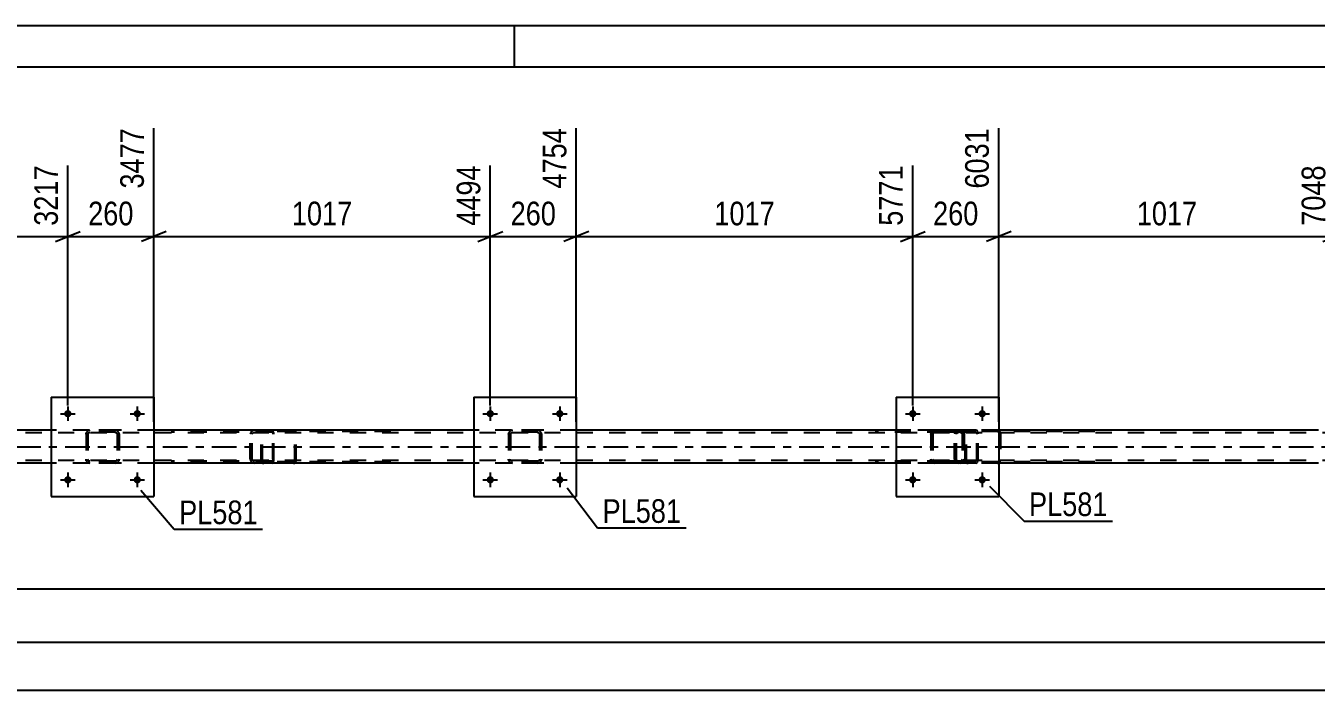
# Model space of a CAD drawing. Header units: millimetres. Extents: x 0 to 841, y 0 to 594.
# Drawn here: x 151.9 to 308, y 513.6 to 594 of the extents above; entities that cross this region are included whole.
import ezdxf

# ---------------------------------------------------------------- set-up
doc = ezdxf.new("R2010")
doc.units = ezdxf.units.MM
doc.linetypes.add('DXK_LINE_DOT2', pattern=[3.9198, 1.9599, -1.9599])
doc.linetypes.add('DXK_LINE_DOT3', pattern=[5.9187, 2.979, -0.9799, 0.9799, -0.9799])
doc.styles.add('Arial Narrow', font='ARIALN.TTF', dxfattribs={"height": 0.2})

# ---------------------------------------------------------------- blocks, each defined once
blk = doc.blocks.new('Unknown-103641004-1133')
at = {"color": 5, "linetype": 'Continuous'}
for p, q in [((841, 594), (0, 594)), ((211, 589), (211, 594)), ((836, 589), (5, 589))]:
    blk.add_line(p, q, dxfattribs=at)
blk = doc.blocks.new('Bolt-103641004-5412 - 5352')
at = {"linetype": 'Continuous'}
for points in [[(157.45, 547.05, -1), (156.57, 547.05, -1)], [(165.85, 547.05, -1), (164.97, 547.05, -1)]]:
    blk.add_hatch(color=1, dxfattribs=at).paths.add_polyline_path(points)
at = {"color": 1, "linetype": 'Continuous'}
for p, q in [((157.01, 547.93), (157.01, 546.17)), ((165.41, 547.93), (165.41, 546.17)), ((156.13, 547.05), (157.89, 547.05)), ((164.53, 547.05), (166.29, 547.05))]:
    blk.add_line(p, q, dxfattribs=at)
blk = doc.blocks.new('Bolt-103641004-5413 - 5352')
at = {"linetype": 'Continuous'}
for points in [[(157.45, 539.05, -1), (156.57, 539.05, -1)], [(165.85, 539.05, -1), (164.97, 539.05, -1)]]:
    blk.add_hatch(color=1, dxfattribs=at).paths.add_polyline_path(points)
at = {"color": 1, "linetype": 'Continuous'}
for p, q in [((157.01, 539.93), (157.01, 538.17)), ((165.41, 539.93), (165.41, 538.17)), ((156.13, 539.05), (157.89, 539.05)), ((164.53, 539.05), (166.29, 539.05))]:
    blk.add_line(p, q, dxfattribs=at)
blk = doc.blocks.new('Bolt-103641004-5414 - 5352')
at = {"linetype": 'Continuous'}
for points in [[(208.53, 547.05, -1), (207.65, 547.05, -1)], [(216.93, 547.05, -1), (216.05, 547.05, -1)]]:
    blk.add_hatch(color=1, dxfattribs=at).paths.add_polyline_path(points)
at = {"color": 1, "linetype": 'Continuous'}
for p, q in [((208.09, 547.93), (208.09, 546.17)), ((216.49, 547.93), (216.49, 546.17)), ((207.21, 547.05), (208.97, 547.05)), ((215.61, 547.05), (217.37, 547.05))]:
    blk.add_line(p, q, dxfattribs=at)
blk = doc.blocks.new('Bolt-103641004-5415 - 5352')
at = {"linetype": 'Continuous'}
for points in [[(208.53, 539.05, -1), (207.65, 539.05, -1)], [(216.93, 539.05, -1), (216.05, 539.05, -1)]]:
    blk.add_hatch(color=1, dxfattribs=at).paths.add_polyline_path(points)
at = {"color": 1, "linetype": 'Continuous'}
for p, q in [((208.09, 539.93), (208.09, 538.17)), ((216.49, 539.93), (216.49, 538.17)), ((207.21, 539.05), (208.97, 539.05)), ((215.61, 539.05), (217.37, 539.05))]:
    blk.add_line(p, q, dxfattribs=at)
blk = doc.blocks.new('Bolt-103641004-5416 - 5352')
at = {"linetype": 'Continuous'}
for points in [[(259.61, 547.05, -1), (258.73, 547.05, -1)], [(268.01, 547.05, -1), (267.13, 547.05, -1)]]:
    blk.add_hatch(color=1, dxfattribs=at).paths.add_polyline_path(points)
at = {"color": 1, "linetype": 'Continuous'}
for p, q in [((259.17, 547.93), (259.17, 546.17)), ((267.57, 547.93), (267.57, 546.17)), ((258.29, 547.05), (260.05, 547.05)), ((266.69, 547.05), (268.45, 547.05))]:
    blk.add_line(p, q, dxfattribs=at)
blk = doc.blocks.new('Bolt-103641004-5417 - 5352')
at = {"linetype": 'Continuous'}
for points in [[(259.61, 539.05, -1), (258.73, 539.05, -1)], [(268.01, 539.05, -1), (267.13, 539.05, -1)]]:
    blk.add_hatch(color=1, dxfattribs=at).paths.add_polyline_path(points)
at = {"color": 1, "linetype": 'Continuous'}
for p, q in [((259.17, 539.93), (259.17, 538.17)), ((267.57, 539.93), (267.57, 538.17)), ((258.29, 539.05), (260.05, 539.05)), ((266.69, 539.05), (268.45, 539.05))]:
    blk.add_line(p, q, dxfattribs=at)
blk = doc.blocks.new('Part-103641004-5452 - 5352')
at = {"color": 2, "linetype": 'Continuous'}
for p, q in [((155.01, 549.05), (155.01, 537.05)), ((155.01, 549.05), (167.41, 549.05)), ((167.41, 549.05), (167.41, 537.05)), ((155.01, 537.05), (167.41, 537.05))]:
    blk.add_line(p, q, dxfattribs=at)
blk = doc.blocks.new('Part-103641004-5453 - 5352')
at = {"color": 7, "linetype": 'DXK_LINE_DOT2'}
for p, q in [((159.21, 544.57), (159.25, 544.75)), ((159.25, 544.75), (159.21, 544.57)), ((159.21, 544.57), (159.21, 541.53)), ((159.45, 544.57), (159.47, 544.66)), ((159.45, 544.57), (159.45, 541.53)), ((159.47, 544.66), (159.52, 544.74)), ((159.51, 545.01), (159.69, 545.05)), ((159.69, 545.05), (159.51, 545.01)), ((159.52, 544.74), (159.6, 544.79)), ((159.6, 544.79), (159.69, 544.81)), ((162.73, 545.05), (159.69, 545.05)), ((162.73, 544.81), (159.69, 544.81)), ((162.73, 545.05), (162.92, 545.01)), ((162.92, 545.01), (162.73, 545.05)), ((162.73, 544.81), (162.82, 544.79)), ((162.82, 544.79), (162.9, 544.74)), ((162.9, 544.74), (162.95, 544.66)), ((162.95, 544.66), (162.97, 544.57)), ((162.97, 544.57), (162.97, 541.53)), ((163.18, 544.75), (163.21, 544.57)), ((163.21, 544.57), (163.18, 544.75)), ((163.21, 544.57), (163.21, 541.53)), ((159.25, 541.35), (159.21, 541.53)), ((159.21, 541.53), (159.25, 541.35)), ((159.47, 541.44), (159.45, 541.53)), ((159.52, 541.36), (159.47, 541.44)), ((162.95, 541.44), (162.9, 541.36)), ((162.97, 541.53), (162.95, 541.44)), ((163.21, 541.53), (163.18, 541.35)), ((163.18, 541.35), (163.21, 541.53)), ((159.69, 541.05), (159.51, 541.09)), ((159.51, 541.09), (159.69, 541.05)), ((159.6, 541.31), (159.52, 541.36)), ((159.69, 541.29), (159.6, 541.31)), ((162.73, 541.29), (159.69, 541.29)), ((162.73, 541.05), (159.69, 541.05)), ((162.82, 541.31), (162.73, 541.29)), ((162.92, 541.09), (162.73, 541.05)), ((162.73, 541.05), (162.92, 541.09)), ((162.9, 541.36), (162.82, 541.31))]:
    blk.add_line(p, q, dxfattribs=at)
at = {"color": 7, "linetype": 'DXK_LINE_DOT3'}
blk.add_line((161.21, 543.05), (161.21, 543.05), dxfattribs=at)
at = {"color": 7, "linetype": 'DXK_LINE_DOT2'}
for centre, start, end in [((159.69, 544.57), 112.5, 157.5), ((159.69, 544.57), 112.5, 157.5), ((162.73, 544.57), 22.5, 67.5), ((162.73, 544.57), 22.5, 67.5), ((159.69, 541.53), 202.5, 247.5), ((159.69, 541.53), 202.5, 247.5), ((162.73, 541.53), 292.5, 337.5), ((162.73, 541.53), 292.5, 337.5)]:
    blk.add_arc(centre, 0.48, start, end, dxfattribs=at)
blk = doc.blocks.new('Part-103641004-5458 - 5352')
at = {"color": 2, "linetype": 'Continuous'}
for p, q in [((206.09, 549.05), (206.09, 537.05)), ((206.09, 549.05), (218.49, 549.05)), ((218.49, 549.05), (218.49, 537.05)), ((206.09, 537.05), (218.49, 537.05))]:
    blk.add_line(p, q, dxfattribs=at)
blk = doc.blocks.new('Part-103641004-5459 - 5352')
at = {"color": 7, "linetype": 'DXK_LINE_DOT2'}
for p, q in [((210.29, 544.57), (210.33, 544.75)), ((210.33, 544.75), (210.29, 544.57)), ((210.29, 544.57), (210.29, 541.53)), ((210.53, 544.57), (210.55, 544.66)), ((210.53, 544.57), (210.53, 541.53)), ((210.55, 544.66), (210.6, 544.74)), ((210.59, 545.01), (210.77, 545.05)), ((210.77, 545.05), (210.59, 545.01)), ((210.6, 544.74), (210.68, 544.79)), ((210.68, 544.79), (210.77, 544.81)), ((213.81, 545.05), (210.77, 545.05)), ((213.81, 544.81), (210.77, 544.81)), ((213.81, 545.05), (214, 545.01)), ((214, 545.01), (213.81, 545.05)), ((213.81, 544.81), (213.9, 544.79)), ((213.9, 544.79), (213.98, 544.74)), ((213.98, 544.74), (214.03, 544.66)), ((214.03, 544.66), (214.05, 544.57)), ((214.05, 544.57), (214.05, 541.53)), ((214.26, 544.75), (214.29, 544.57)), ((214.29, 544.57), (214.26, 544.75)), ((214.29, 544.57), (214.29, 541.53)), ((210.33, 541.35), (210.29, 541.53)), ((210.29, 541.53), (210.33, 541.35)), ((210.55, 541.44), (210.53, 541.53)), ((210.6, 541.36), (210.55, 541.44)), ((214.03, 541.44), (213.98, 541.36)), ((214.05, 541.53), (214.03, 541.44)), ((214.29, 541.53), (214.26, 541.35)), ((214.26, 541.35), (214.29, 541.53)), ((210.77, 541.05), (210.59, 541.09)), ((210.59, 541.09), (210.77, 541.05)), ((210.68, 541.31), (210.6, 541.36)), ((210.77, 541.29), (210.68, 541.31)), ((213.81, 541.29), (210.77, 541.29)), ((213.81, 541.05), (210.77, 541.05)), ((213.9, 541.31), (213.81, 541.29)), ((214, 541.09), (213.81, 541.05)), ((213.81, 541.05), (214, 541.09)), ((213.98, 541.36), (213.9, 541.31))]:
    blk.add_line(p, q, dxfattribs=at)
at = {"color": 7, "linetype": 'DXK_LINE_DOT3'}
blk.add_line((212.29, 543.05), (212.29, 543.05), dxfattribs=at)
at = {"color": 7, "linetype": 'DXK_LINE_DOT2'}
for centre, start, end in [((210.77, 544.57), 112.5, 157.5), ((210.77, 544.57), 112.5, 157.5), ((213.81, 544.57), 22.5, 67.5), ((213.81, 544.57), 22.5, 67.5), ((210.77, 541.53), 202.5, 247.5), ((210.77, 541.53), 202.5, 247.5), ((213.81, 541.53), 292.5, 337.5), ((213.81, 541.53), 292.5, 337.5)]:
    blk.add_arc(centre, 0.48, start, end, dxfattribs=at)
blk = doc.blocks.new('Part-103641004-5464 - 5352')
at = {"color": 2, "linetype": 'Continuous'}
for p, q in [((257.17, 549.05), (257.17, 537.05)), ((257.17, 549.05), (269.57, 549.05)), ((269.57, 549.05), (269.57, 537.05)), ((257.17, 537.05), (269.57, 537.05))]:
    blk.add_line(p, q, dxfattribs=at)
blk = doc.blocks.new('Part-103641004-5465 - 5352')
at = {"color": 7, "linetype": 'DXK_LINE_DOT2'}
for p, q in [((261.37, 544.57), (261.41, 544.75)), ((261.41, 544.75), (261.37, 544.57)), ((261.37, 544.57), (261.37, 541.53)), ((261.61, 544.57), (261.63, 544.66)), ((261.61, 544.57), (261.61, 541.53)), ((261.63, 544.66), (261.68, 544.74)), ((261.67, 545.01), (261.85, 545.05)), ((261.85, 545.05), (261.67, 545.01)), ((261.68, 544.74), (261.76, 544.79)), ((261.76, 544.79), (261.85, 544.81)), ((264.89, 545.05), (261.85, 545.05)), ((264.89, 544.81), (261.85, 544.81)), ((264.89, 545.05), (265.08, 545.01)), ((265.08, 545.01), (264.89, 545.05)), ((264.89, 544.81), (264.98, 544.79)), ((264.98, 544.79), (265.06, 544.74)), ((265.06, 544.74), (265.11, 544.66)), ((265.11, 544.66), (265.13, 544.57)), ((265.13, 544.57), (265.13, 541.53)), ((265.34, 544.75), (265.37, 544.57)), ((265.37, 544.57), (265.34, 544.75)), ((265.37, 544.57), (265.37, 541.53)), ((261.41, 541.35), (261.37, 541.53)), ((261.37, 541.53), (261.41, 541.35)), ((261.63, 541.44), (261.61, 541.53)), ((261.68, 541.36), (261.63, 541.44)), ((265.11, 541.44), (265.06, 541.36)), ((265.13, 541.53), (265.11, 541.44)), ((265.37, 541.53), (265.34, 541.35)), ((265.34, 541.35), (265.37, 541.53)), ((261.85, 541.05), (261.67, 541.09)), ((261.67, 541.09), (261.85, 541.05)), ((261.76, 541.31), (261.68, 541.36)), ((261.85, 541.29), (261.76, 541.31)), ((264.89, 541.29), (261.85, 541.29)), ((264.89, 541.05), (261.85, 541.05)), ((264.98, 541.31), (264.89, 541.29)), ((265.08, 541.09), (264.89, 541.05)), ((264.89, 541.05), (265.08, 541.09)), ((265.06, 541.36), (264.98, 541.31))]:
    blk.add_line(p, q, dxfattribs=at)
at = {"color": 7, "linetype": 'DXK_LINE_DOT3'}
blk.add_line((263.37, 543.05), (263.37, 543.05), dxfattribs=at)
at = {"color": 7, "linetype": 'DXK_LINE_DOT2'}
for centre, start, end in [((261.85, 544.57), 112.5, 157.5), ((261.85, 544.57), 112.5, 157.5), ((264.89, 544.57), 22.5, 67.5), ((264.89, 544.57), 22.5, 67.5), ((261.85, 541.53), 202.5, 247.5), ((261.85, 541.53), 202.5, 247.5), ((264.89, 541.53), 292.5, 337.5), ((264.89, 541.53), 292.5, 337.5)]:
    blk.add_arc(centre, 0.48, start, end, dxfattribs=at)
blk = doc.blocks.new('Part-103641004-5541 - 5352')
at = {"color": 7, "linetype": 'DXK_LINE_DOT2'}
for p, q in [((181.66, 545.05), (169.5, 545.05)), ((181.66, 544.81), (169.5, 544.81)), ((179.08, 544.66), (179.07, 544.57)), ((179.07, 541.53), (179.07, 544.57)), ((179.1, 544.75), (179.08, 544.66)), ((179.32, 544.57), (179.34, 544.66)), ((179.32, 541.53), (179.32, 544.57)), ((179.34, 544.66), (179.39, 544.74)), ((179.57, 545.05), (179.38, 545.01)), ((179.39, 544.74), (179.47, 544.79)), ((179.47, 544.79), (179.57, 544.81)), ((180.38, 544.81), (180.38, 545.05)), ((181.76, 545.01), (181.66, 545.05)), ((181.66, 544.81), (181.71, 544.79)), ((181.71, 544.79), (181.76, 544.74)), ((181.85, 544.91), (181.76, 545.01)), ((181.76, 544.74), (181.79, 544.66)), ((181.79, 544.66), (181.8, 544.57)), ((181.8, 541.53), (181.8, 544.57)), ((181.91, 544.75), (181.85, 544.91)), ((181.93, 544.57), (181.91, 544.75)), ((181.93, 541.53), (181.93, 544.57)), ((179.07, 541.53), (179.08, 541.45)), ((179.08, 541.45), (179.1, 541.35)), ((179.34, 541.44), (179.32, 541.53)), ((179.39, 541.36), (179.34, 541.44)), ((181.79, 541.44), (181.76, 541.36)), ((181.8, 541.53), (181.79, 541.44)), ((181.91, 541.35), (181.93, 541.53)), ((181.66, 541.29), (169.5, 541.29)), ((181.66, 541.05), (169.5, 541.05)), ((179.38, 541.09), (179.57, 541.05)), ((179.47, 541.31), (179.39, 541.36)), ((179.57, 541.29), (179.47, 541.31)), ((180.38, 541.05), (180.38, 541.29)), ((181.71, 541.31), (181.66, 541.29)), ((181.66, 541.05), (181.76, 541.09)), ((181.76, 541.36), (181.71, 541.31)), ((181.76, 541.09), (181.85, 541.19)), ((181.85, 541.19), (181.86, 541.22)), ((181.86, 541.22), (181.91, 541.35))]:
    blk.add_line(p, q, dxfattribs=at)
for centre, start, end in [((179.55, 544.56), 111.1941, 156.1506), ((179.55, 541.55), 203.8494, 248.8059)]:
    blk.add_arc(centre, 0.492, start, end, dxfattribs=at)
blk = doc.blocks.new('Part-103641004-5542 - 5352')
at = {"color": 7, "linetype": 'DXK_LINE_DOT2'}
for p, q in [((266.79, 545.05), (254.64, 545.05)), ((266.79, 544.81), (254.64, 544.81)), ((264.24, 544.75), (264.2, 544.57)), ((264.2, 541.53), (264.2, 544.57)), ((264.45, 544.57), (264.47, 544.66)), ((264.45, 541.53), (264.45, 544.57)), ((264.47, 544.66), (264.53, 544.74)), ((264.7, 545.05), (264.51, 545.01)), ((264.53, 544.74), (264.61, 544.79)), ((264.61, 544.79), (264.7, 544.81)), ((265.52, 544.81), (265.52, 545.05)), ((266.9, 545.01), (266.79, 545.05)), ((266.79, 544.81), (266.85, 544.79)), ((266.85, 544.79), (266.89, 544.74)), ((266.89, 544.74), (266.92, 544.66)), ((266.99, 544.91), (266.9, 545.01)), ((266.92, 544.66), (266.93, 544.57)), ((266.93, 541.53), (266.93, 544.57)), ((267.05, 544.75), (266.99, 544.91)), ((267.07, 544.57), (267.05, 544.75)), ((267.07, 541.53), (267.07, 544.57)), ((264.2, 541.53), (264.24, 541.35)), ((264.47, 541.44), (264.45, 541.53)), ((264.53, 541.36), (264.47, 541.44)), ((266.92, 541.44), (266.89, 541.36)), ((266.93, 541.53), (266.92, 541.44)), ((267.05, 541.35), (267.07, 541.53)), ((266.79, 541.29), (254.64, 541.29)), ((266.79, 541.05), (254.64, 541.05)), ((264.51, 541.09), (264.7, 541.05)), ((264.61, 541.31), (264.53, 541.36)), ((264.7, 541.29), (264.61, 541.31)), ((265.52, 541.05), (265.52, 541.29)), ((266.85, 541.31), (266.79, 541.29)), ((266.79, 541.05), (266.9, 541.09)), ((266.89, 541.36), (266.85, 541.31)), ((266.9, 541.09), (266.99, 541.19)), ((266.99, 541.19), (267.05, 541.35))]:
    blk.add_line(p, q, dxfattribs=at)
for centre, start, end in [((264.69, 544.56), 111.1941, 156.1506), ((264.69, 541.55), 203.8494, 248.8059)]:
    blk.add_arc(centre, 0.492, start, end, dxfattribs=at)
blk = doc.blocks.new('Part-103641004-5543 - 5352')
at = {"color": 7, "linetype": 'DXK_LINE_DOT2'}
for p, q in [((265.54, 544.85), (265.52, 544.73)), ((265.52, 541.37), (265.52, 544.73)), ((265.69, 544.73), (265.7, 544.79)), ((265.69, 541.37), (265.69, 544.73)), ((265.7, 544.79), (265.74, 544.84)), ((265.86, 545.05), (265.73, 545.03)), ((265.74, 544.84), (265.79, 544.88)), ((265.79, 544.88), (265.86, 544.89)), ((281.19, 545.05), (265.86, 545.05)), ((281.19, 544.89), (265.86, 544.89)), ((269.57, 545.03), (269.43, 545.05)), ((269.43, 544.89), (269.5, 544.88)), ((269.5, 544.88), (269.56, 544.84)), ((269.56, 544.84), (269.59, 544.79)), ((269.59, 544.79), (269.61, 544.73)), ((269.61, 544.73), (269.61, 541.37)), ((269.78, 544.73), (269.75, 544.85)), ((269.78, 544.73), (269.78, 541.37)), ((265.52, 541.37), (265.54, 541.25)), ((265.7, 541.31), (265.69, 541.37)), ((265.74, 541.26), (265.7, 541.31)), ((265.73, 541.07), (265.86, 541.05)), ((265.79, 541.22), (265.74, 541.26)), ((265.86, 541.21), (265.79, 541.22)), ((281.19, 541.21), (265.86, 541.21)), ((281.19, 541.05), (265.86, 541.05)), ((269.5, 541.22), (269.43, 541.21)), ((269.43, 541.05), (269.57, 541.07)), ((269.56, 541.26), (269.5, 541.22)), ((269.59, 541.31), (269.56, 541.26)), ((269.61, 541.37), (269.59, 541.31)), ((269.75, 541.25), (269.78, 541.37))]:
    blk.add_line(p, q, dxfattribs=at)
for centre, start, end in [((265.85, 544.72), 110.7583, 155.68), ((269.45, 544.72), 24.32, 69.2417), ((265.85, 541.38), 204.32, 249.2417), ((269.45, 541.38), 290.7583, 335.68)]:
    blk.add_arc(centre, 0.331, start, end, dxfattribs=at)
blk = doc.blocks.new('Part-103641004-5554 - 5352')
at = {"color": 7, "linetype": 'DXK_LINE_DOT2'}
for p, q in [((180.41, 544.85), (180.38, 544.73)), ((180.38, 541.37), (180.38, 544.73)), ((180.55, 544.73), (180.57, 544.79)), ((180.55, 541.37), (180.55, 544.73)), ((180.57, 544.79), (180.6, 544.84)), ((180.73, 545.05), (180.59, 545.03)), ((180.6, 544.84), (180.66, 544.88)), ((180.66, 544.88), (180.73, 544.89)), ((196.05, 545.05), (180.73, 545.05)), ((196.05, 544.89), (180.73, 544.89)), ((184.43, 545.03), (184.3, 545.05)), ((184.3, 544.89), (184.37, 544.88)), ((184.37, 544.88), (184.39, 544.86)), ((184.39, 544.86), (184.42, 544.84)), ((184.42, 544.84), (184.46, 544.79)), ((184.46, 544.79), (184.47, 544.73)), ((184.47, 541.37), (184.47, 544.73)), ((184.64, 544.73), (184.62, 544.85)), ((184.64, 541.37), (184.64, 544.73)), ((180.38, 541.37), (180.41, 541.25)), ((180.57, 541.31), (180.55, 541.37)), ((180.6, 541.26), (180.57, 541.31)), ((180.59, 541.07), (180.73, 541.05)), ((180.6, 541.26), (180.64, 541.24)), ((180.64, 541.24), (180.66, 541.22)), ((180.66, 541.22), (180.73, 541.21)), ((196.05, 541.21), (180.73, 541.21)), ((196.05, 541.05), (180.73, 541.05)), ((184.37, 541.22), (184.3, 541.21)), ((184.3, 541.05), (184.43, 541.07)), ((184.42, 541.26), (184.37, 541.22)), ((184.46, 541.31), (184.42, 541.26)), ((184.47, 541.37), (184.46, 541.31)), ((184.62, 541.25), (184.64, 541.37))]:
    blk.add_line(p, q, dxfattribs=at)
for centre, start, end in [((180.71, 544.72), 110.7583, 155.68), ((184.31, 544.72), 24.32, 69.2417), ((180.71, 541.38), 204.32, 249.2417), ((184.31, 541.38), 290.7583, 335.68)]:
    blk.add_arc(centre, 0.331, start, end, dxfattribs=at)
blk = doc.blocks.new('Part-103641004-5606 - 5352')
at = {"color": 7, "linetype": 'DXK_LINE_DOT2'}
for p, q in [((749.68, 544.73), (85.65, 544.73)), ((167.41, 545.05), (155.01, 545.05)), ((218.49, 545.05), (206.09, 545.05)), ((269.57, 545.05), (257.17, 545.05)), ((749.68, 541.37), (85.65, 541.37)), ((167.41, 541.05), (155.01, 541.05)), ((218.49, 541.05), (206.09, 541.05)), ((269.57, 541.05), (257.17, 541.05))]:
    blk.add_line(p, q, dxfattribs=at)
at = {"color": 2, "linetype": 'Continuous'}
for p, q in [((155.01, 545.05), (116.33, 545.05)), ((206.09, 545.05), (167.41, 545.05)), ((257.17, 545.05), (218.49, 545.05)), ((308.25, 545.05), (269.57, 545.05)), ((155.01, 541.05), (116.33, 541.05)), ((206.09, 541.05), (167.41, 541.05)), ((257.17, 541.05), (218.49, 541.05)), ((308.25, 541.05), (269.57, 541.05))]:
    blk.add_line(p, q, dxfattribs=at)
at = {"color": 7, "linetype": 'DXK_LINE_DOT3'}
blk.add_line((85.65, 543.05), (749.68, 543.05), dxfattribs=at)
blk = doc.blocks.new('StraightDimension-103641004-6003 - 5352')
at = {"color": 7, "linetype": 'Continuous'}
for p, q in [((269.57, 546.05), (269.57, 581.61)), ((259.17, 548.05), (259.17, 577.11)), ((257.67, 567.9), (260.67, 569.1)), ((259.17, 568.5), (269.57, 568.5)), ((271.07, 569.1), (268.07, 567.9))]:
    blk.add_line(p, q, dxfattribs=at)
at = {"color": 0}
blk.add_wipeout([(267.71, 569.25), (267.71, 573.45), (261.03, 573.45), (261.03, 569.25)], dxfattribs=at)
at = {"color": 3, "style": 'Arial Narrow'}
blk.add_text('260', height=2.863, dxfattribs=at).set_placement((261.63, 569.85))
at = {"color": 0, "linetype": 'Continuous'}
blk.add_wipeout([(268.97, 582.21), (264.77, 582.21), (264.77, 573.7), (268.97, 573.7)], dxfattribs=at)
at = {"color": 3, "linetype": 'Continuous', "style": 'Arial Narrow'}
blk.add_text('6031', height=2.863, rotation=90.0002, dxfattribs=at).set_placement((268.37, 574.3))
blk = doc.blocks.new('StraightDimension-103641004-5761 - 5352')
at = {"color": 7, "linetype": 'Continuous'}
blk.add_line((43.73, 525.86), (693.5, 525.86), dxfattribs=at)
blk = doc.blocks.new('StraightDimension-103641004-5795 - 5352')
at = {"color": 7, "linetype": 'Continuous'}
blk.add_line((43.09, 513.59), (749.68, 513.59), dxfattribs=at)
blk = doc.blocks.new('StraightDimension-103641004-5913 - 5352')
at = {"color": 7, "linetype": 'Continuous'}
for p, q in [((116.33, 546.05), (116.33, 581.61)), ((157.01, 548.05), (157.01, 577.11)), ((117.83, 569.1), (114.83, 567.9)), ((116.33, 568.5), (157.01, 568.5)), ((155.51, 567.9), (158.51, 569.1))]:
    blk.add_line(p, q, dxfattribs=at)
at = {"color": 0, "linetype": 'Continuous'}
blk.add_wipeout([(156.41, 577.71), (152.21, 577.71), (152.21, 569.2), (156.41, 569.2)], dxfattribs=at)
at = {"color": 0}
blk.add_wipeout([(140.93, 569.25), (140.93, 573.45), (132.42, 573.45), (132.42, 569.25)], dxfattribs=at)
at = {"color": 3, "linetype": 'Continuous', "style": 'Arial Narrow'}
blk.add_text('3217', height=2.863, rotation=90.0002, dxfattribs=at).set_placement((155.81, 569.8))
at = {"color": 3, "style": 'Arial Narrow'}
blk.add_text('1017', height=2.863, dxfattribs=at).set_placement((133.02, 569.85))
blk = doc.blocks.new('StraightDimension-103641004-5931 - 5352')
at = {"color": 7, "linetype": 'Continuous'}
for p, q in [((167.41, 546.05), (167.41, 581.61)), ((157.01, 548.05), (157.01, 577.11)), ((155.51, 567.9), (158.51, 569.1)), ((157.01, 568.5), (167.41, 568.5)), ((168.91, 569.1), (165.91, 567.9))]:
    blk.add_line(p, q, dxfattribs=at)
at = {"color": 0}
blk.add_wipeout([(165.55, 569.25), (165.55, 573.45), (158.87, 573.45), (158.87, 569.25)], dxfattribs=at)
at = {"color": 3, "style": 'Arial Narrow'}
blk.add_text('260', height=2.863, dxfattribs=at).set_placement((159.47, 569.85))
at = {"color": 0, "linetype": 'Continuous'}
blk.add_wipeout([(166.81, 582.21), (162.61, 582.21), (162.61, 573.7), (166.81, 573.7)], dxfattribs=at)
at = {"color": 3, "linetype": 'Continuous', "style": 'Arial Narrow'}
blk.add_text('3477', height=2.863, rotation=90.0002, dxfattribs=at).set_placement((166.21, 574.3))
blk = doc.blocks.new('StraightDimension-103641004-5949 - 5352')
at = {"color": 7, "linetype": 'Continuous'}
for p, q in [((167.41, 546.05), (167.41, 581.61)), ((208.09, 548.05), (208.09, 577.11)), ((168.91, 569.1), (165.91, 567.9)), ((167.41, 568.5), (208.09, 568.5)), ((206.59, 567.9), (209.59, 569.1))]:
    blk.add_line(p, q, dxfattribs=at)
at = {"color": 0, "linetype": 'Continuous'}
blk.add_wipeout([(207.49, 577.71), (203.29, 577.71), (203.29, 569.2), (207.49, 569.2)], dxfattribs=at)
at = {"color": 0}
blk.add_wipeout([(192.01, 569.25), (192.01, 573.45), (183.5, 573.45), (183.5, 569.25)], dxfattribs=at)
at = {"color": 3, "linetype": 'Continuous', "style": 'Arial Narrow'}
blk.add_text('4494', height=2.863, rotation=90.0002, dxfattribs=at).set_placement((206.89, 569.8))
at = {"color": 3, "style": 'Arial Narrow'}
blk.add_text('1017', height=2.863, dxfattribs=at).set_placement((184.1, 569.85))
blk = doc.blocks.new('StraightDimension-103641004-5967 - 5352')
at = {"color": 7, "linetype": 'Continuous'}
for p, q in [((218.49, 546.05), (218.49, 581.61)), ((208.09, 548.05), (208.09, 577.11)), ((206.59, 567.9), (209.59, 569.1)), ((208.09, 568.5), (218.49, 568.5)), ((219.99, 569.1), (216.99, 567.9))]:
    blk.add_line(p, q, dxfattribs=at)
at = {"color": 0}
blk.add_wipeout([(216.63, 569.25), (216.63, 573.45), (209.95, 573.45), (209.95, 569.25)], dxfattribs=at)
at = {"color": 3, "style": 'Arial Narrow'}
blk.add_text('260', height=2.863, dxfattribs=at).set_placement((210.55, 569.85))
at = {"color": 0, "linetype": 'Continuous'}
blk.add_wipeout([(217.89, 582.21), (213.69, 582.21), (213.69, 573.7), (217.89, 573.7)], dxfattribs=at)
at = {"color": 3, "linetype": 'Continuous', "style": 'Arial Narrow'}
blk.add_text('4754', height=2.863, rotation=90.0002, dxfattribs=at).set_placement((217.29, 574.3))
blk = doc.blocks.new('StraightDimension-103641004-5985 - 5352')
at = {"color": 7, "linetype": 'Continuous'}
for p, q in [((218.49, 546.05), (218.49, 581.61)), ((259.17, 548.05), (259.17, 577.11)), ((219.99, 569.1), (216.99, 567.9)), ((218.49, 568.5), (259.17, 568.5)), ((257.67, 567.9), (260.67, 569.1))]:
    blk.add_line(p, q, dxfattribs=at)
at = {"color": 0, "linetype": 'Continuous'}
blk.add_wipeout([(258.57, 577.71), (254.37, 577.71), (254.37, 569.2), (258.57, 569.2)], dxfattribs=at)
at = {"color": 0}
blk.add_wipeout([(243.09, 569.25), (243.09, 573.45), (234.58, 573.45), (234.58, 569.25)], dxfattribs=at)
at = {"color": 3, "linetype": 'Continuous', "style": 'Arial Narrow'}
blk.add_text('5771', height=2.863, rotation=90.0002, dxfattribs=at).set_placement((257.97, 569.8))
at = {"color": 3, "style": 'Arial Narrow'}
blk.add_text('1017', height=2.863, dxfattribs=at).set_placement((235.18, 569.85))
blk = doc.blocks.new('StraightDimension-103641004-6021 - 5352')
at = {"color": 7, "linetype": 'Continuous'}
for p, q in [((269.57, 546.05), (269.57, 581.61)), ((310.25, 548.05), (310.25, 577.11)), ((271.07, 569.1), (268.07, 567.9)), ((269.57, 568.5), (310.25, 568.5)), ((308.75, 567.9), (311.75, 569.1))]:
    blk.add_line(p, q, dxfattribs=at)
at = {"color": 0, "linetype": 'Continuous'}
blk.add_wipeout([(309.65, 577.71), (305.45, 577.71), (305.45, 569.2), (309.65, 569.2)], dxfattribs=at)
at = {"color": 0}
blk.add_wipeout([(294.17, 569.25), (294.17, 573.45), (285.66, 573.45), (285.66, 569.25)], dxfattribs=at)
at = {"color": 3, "linetype": 'Continuous', "style": 'Arial Narrow'}
blk.add_text('7048', height=2.863, rotation=90.0002, dxfattribs=at).set_placement((309.05, 569.8))
at = {"color": 3, "style": 'Arial Narrow'}
blk.add_text('1017', height=2.863, dxfattribs=at).set_placement((286.26, 569.85))
blk = doc.blocks.new('StraightDimension-103641004-9711 - 5352')
at = {"color": 7, "linetype": 'Continuous'}
blk.add_line((43.73, 519.41), (749.68, 519.41), dxfattribs=at)
blk = doc.blocks.new('Mark-103641004-5448 - 5352')
at = {"color": 0}
blk.add_wipeout([(179.97, 533.68), (179.97, 536.68), (170.47, 536.68), (170.47, 533.68)], dxfattribs=at)
blk.add_wipeout([(179.97, 533.68), (179.97, 536.68), (170.47, 536.68), (170.47, 533.68)], dxfattribs=at)
at = {"color": 30, "linetype": 'Continuous'}
for p, q in [((165.82, 537.78), (169.87, 533.08)), ((169.87, 533.08), (180.57, 533.08))]:
    blk.add_line(p, q, dxfattribs=at)
at = {"color": 3, "style": 'Arial Narrow'}
blk.add_text('PL581', height=2.863, dxfattribs=at).set_placement((170.47, 533.68))
blk = doc.blocks.new('Mark-103641004-5454 - 5352')
at = {"color": 0}
blk.add_wipeout([(231.17, 533.84), (231.17, 536.84), (221.67, 536.84), (221.67, 533.84)], dxfattribs=at)
blk.add_wipeout([(231.17, 533.84), (231.17, 536.84), (221.67, 536.84), (221.67, 533.84)], dxfattribs=at)
at = {"color": 30, "linetype": 'Continuous'}
for p, q in [((217.38, 538.08), (221.07, 533.24)), ((221.07, 533.24), (231.77, 533.24))]:
    blk.add_line(p, q, dxfattribs=at)
at = {"color": 3, "style": 'Arial Narrow'}
blk.add_text('PL581', height=2.863, dxfattribs=at).set_placement((221.67, 533.84))
blk = doc.blocks.new('Mark-103641004-5460 - 5352')
at = {"color": 0}
blk.add_wipeout([(282.73, 534.66), (282.73, 537.66), (273.23, 537.66), (273.23, 534.66)], dxfattribs=at)
blk.add_wipeout([(282.73, 534.66), (282.73, 537.66), (273.23, 537.66), (273.23, 534.66)], dxfattribs=at)
at = {"color": 30, "linetype": 'Continuous'}
for p, q in [((268.44, 538.3), (272.63, 534.06)), ((272.63, 534.06), (283.33, 534.06))]:
    blk.add_line(p, q, dxfattribs=at)
at = {"color": 3, "style": 'Arial Narrow'}
blk.add_text('PL581', height=2.863, dxfattribs=at).set_placement((273.23, 534.66))

msp = doc.modelspace()

# ---------------------------------------------------------------- block references
for name in ['Unknown-103641004-1133', 'Part-103641004-5452 - 5352', 'Bolt-103641004-5412 - 5352', 'Part-103641004-5458 - 5352', 'Bolt-103641004-5414 - 5352', 'Part-103641004-5464 - 5352', 'Bolt-103641004-5416 - 5352', 'Part-103641004-5606 - 5352', 'Part-103641004-5453 - 5352', 'Part-103641004-5541 - 5352', 'Part-103641004-5554 - 5352', 'Part-103641004-5459 - 5352', 'Part-103641004-5542 - 5352', 'Part-103641004-5465 - 5352', 'Part-103641004-5543 - 5352', 'Bolt-103641004-5413 - 5352', 'Bolt-103641004-5415 - 5352', 'Bolt-103641004-5417 - 5352']:
    msp.add_blockref(name, (0, 0))

# ---------------------------------------------------------------- next in the draw order: block references
for name in ['StraightDimension-103641004-6003 - 5352', 'StraightDimension-103641004-5913 - 5352', 'StraightDimension-103641004-5761 - 5352']:
    msp.add_blockref(name, (0, 0))

# ---------------------------------------------------------------- next in the draw order: block references
for name in ['StraightDimension-103641004-5931 - 5352', 'StraightDimension-103641004-6021 - 5352', 'StraightDimension-103641004-5795 - 5352']:
    msp.add_blockref(name, (0, 0))

# ---------------------------------------------------------------- next in the draw order: block references
for name in ['StraightDimension-103641004-5949 - 5352', 'StraightDimension-103641004-9711 - 5352']:
    msp.add_blockref(name, (0, 0))

# ---------------------------------------------------------------- next in the draw order: block references
for name in ['StraightDimension-103641004-5967 - 5352', 'Mark-103641004-5460 - 5352', 'Mark-103641004-5448 - 5352', 'Mark-103641004-5454 - 5352']:
    msp.add_blockref(name, (0, 0))

# ---------------------------------------------------------------- next in the draw order: block references
msp.add_blockref('StraightDimension-103641004-5985 - 5352', (0, 0))

doc.saveas('drawing.dxf')
